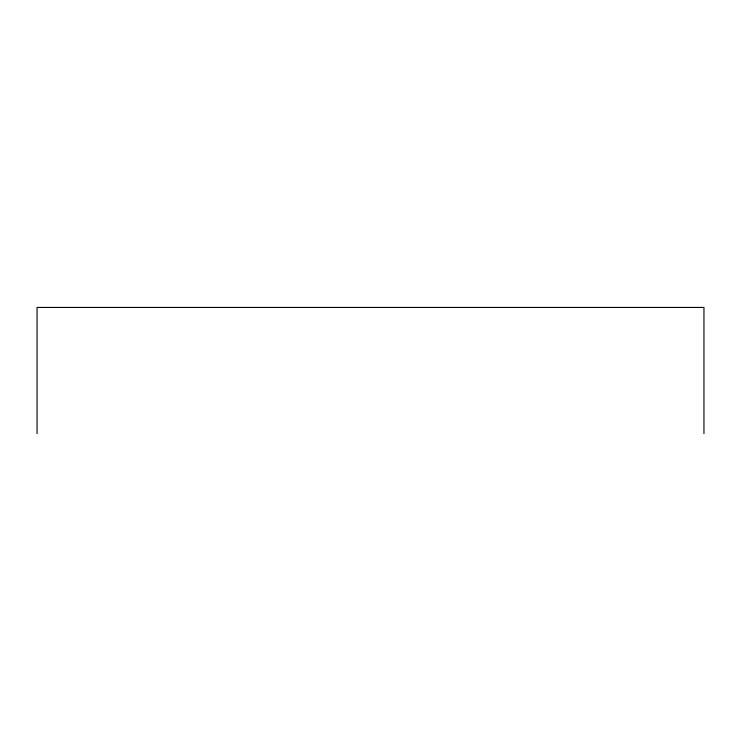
<?xml version="1.0" encoding="UTF-8"?>
<svg xmlns="http://www.w3.org/2000/svg" width="741" height="741" viewBox="0 0 741 741"><rect width="100%" height="100%" fill="white"/><g stroke="black" fill="none" stroke-linecap="round" stroke-linejoin="round"><path stroke-width="1.11" d="M703.95 433.568L703.95 307.432L37.05 307.432L37.05 433.568"/></g></svg>
